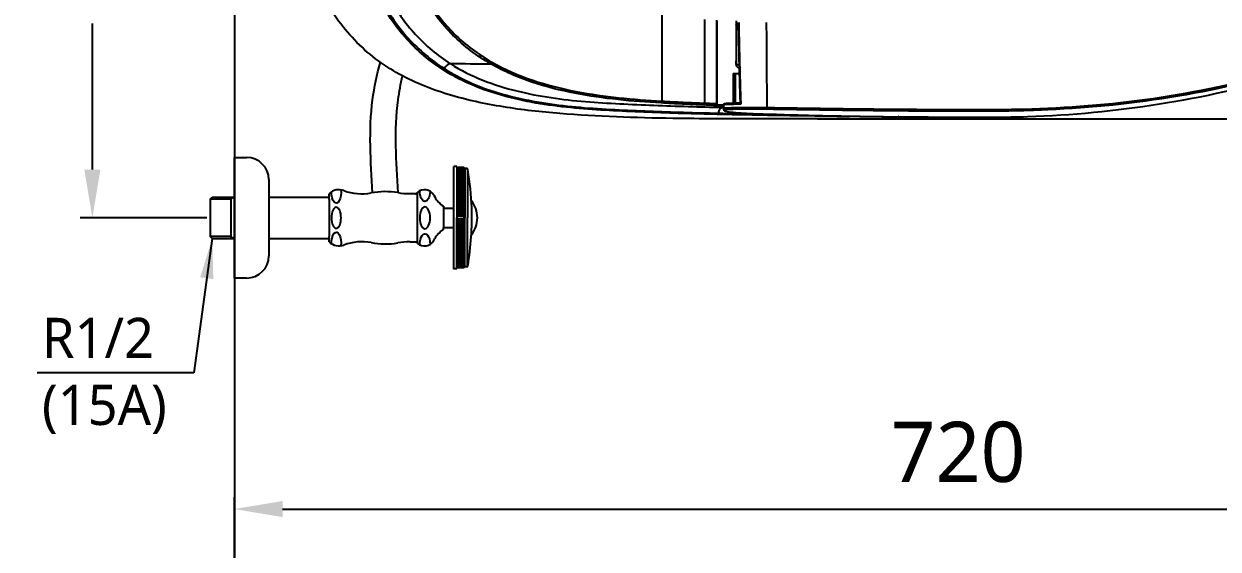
# Model space of a CAD drawing. Extents: x 3267 to 9145, y -61 to 2467.
# Drawn here: x 6405 to 6999, y 1272 to 1533 of the extents above; entities that cross this region are included whole.
import ezdxf

# ---------------------------------------------------------------- set-up
doc = ezdxf.new("R2010")
doc.units = 0
doc.header["$LTSCALE"] = 20
doc.header["$MEASUREMENT"] = 0
doc.layers.get('0').update_dxf_attribs({"linetype": 'CONTINUOUS'})
doc.layers.get('DEFPOINTS').update_dxf_attribs({"linetype": 'CONTINUOUS'})
for name, color, linetype in [('1', 7, 'CONTINUOUS'), ('2', 2, 'CONTINUOUS'), ('4', 4, 'CONTINUOUS'), ('6', 6, 'CONTINUOUS')]:
    doc.layers.add(name, color=color, linetype=linetype)
doc.styles.add('ROMANS', font='NanumGothic.ttf', dxfattribs={"height": 10.144927})
doc.styles.get("Standard").update_dxf_attribs({"font": 'NanumGothic.ttf'})
doc.dimstyles.get("Standard").update_dxf_attribs({"dimtxt": 2.7, "dimasz": 2.5, "dimexe": 1.5, "dimexo": 1.5, "dimgap": 1.5, "dimtad": 1, "dimdec": 0, "dimlfac": 10, "dimzin": 0, "dimdsep": 46, "dimtxsty": 'Standard', "dimcen": 0, "dimclrt": 2, "dimadec": 0, "dimazin": 0, "dimtfac": 1, "dimtdec": 0, "dimtmove": 0, "dimatfit": 3, "dimfxl": 0, "dimtolj": 1, "dimtzin": 0, "dimarcsym": 0})

# ---------------------------------------------------------------- blocks, each defined once
blk = doc.blocks.new('*D18')
at = {"color": 3, "lineweight": -2}
for p, q in [((6510.15, 1203.87), (6510.15, 1297.78)), ((7230.15, 1065.22), (7230.15, 1297.78)), ((6534.15, 1291.78), (7206.15, 1291.78))]:
    blk.add_line(p, q, dxfattribs=at)
at = {"color": 3}
for points in [[(6534.15, 1295.78), (6534.15, 1287.78), (6510.15, 1291.78)], [(7206.15, 1295.78), (7206.15, 1287.78), (7230.15, 1291.78)]]:
    blk.add_solid(points, dxfattribs=at)
at = {"layer": 'DEFPOINTS', "color": 0}
for p in [(7230.15, 1291.78), (6510.15, 1202.07), (7230.15, 1063.42)]:
    blk.add_point(p, dxfattribs=at)
at = {"color": 2, "insert": (6870.15, 1320.04), "char_height": 30, "attachment_point": 5}
blk.add_mtext('\\A1;{\\fNanumGothic|b0|i0|c129|p50;720}', dxfattribs=at)
blk = doc.blocks.new('*D21')
at = {"color": 3, "lineweight": -2}
for p, q in [((6510.32, 1686.73), (6433.54, 1686.73)), ((6439.54, 1662.73), (6439.54, 1590.06)), ((6439.54, 1460.73), (6439.54, 1533.4)), ((6496.48, 1436.73), (6433.54, 1436.73))]:
    blk.add_line(p, q, dxfattribs=at)
at = {"color": 3}
for points in [[(6435.54, 1662.73), (6443.54, 1662.73), (6439.54, 1686.73)], [(6435.54, 1460.73), (6443.54, 1460.73), (6439.54, 1436.73)]]:
    blk.add_solid(points, dxfattribs=at)
at = {"layer": 'DEFPOINTS', "color": 0}
for p in [(6512.12, 1686.73), (6439.54, 1436.73), (6498.28, 1436.73)]:
    blk.add_point(p, dxfattribs=at)
at = {"color": 2, "insert": (6439.54, 1561.73), "char_height": 30, "attachment_point": 5}
blk.add_mtext('\\A1;{\\fNanumGothic|b0|i0|c129|p50;250}', dxfattribs=at)
blk = doc.blocks.new('*D25')
at = {"color": 3, "lineweight": -2}
for p, q in [((6811.15, 1885.13), (7349.19, 1885.13)), ((7343.19, 1861.13), (7343.19, 1713.75)), ((7343.19, 1509.93), (7343.19, 1657.31)), ((6800.14, 1485.93), (7349.19, 1485.93))]:
    blk.add_line(p, q, dxfattribs=at)
at = {"color": 3}
for points in [[(7339.19, 1861.13), (7347.19, 1861.13), (7343.19, 1885.13)], [(7339.19, 1509.93), (7347.19, 1509.93), (7343.19, 1485.93)]]:
    blk.add_solid(points, dxfattribs=at)
at = {"layer": 'DEFPOINTS', "color": 0}
for p in [(6809.35, 1885.13), (6798.34, 1485.93), (7343.19, 1485.93)]:
    blk.add_point(p, dxfattribs=at)
at = {"color": 2, "insert": (7343.19, 1685.53), "char_height": 30, "attachment_point": 5}
blk.add_mtext('\\A1;{\\fNanumGothic|b0|i0|c0|p50;400}', dxfattribs=at)

msp = doc.modelspace()

# ---------------------------------------------------------------- linework, layer by layer
at = {"layer": '1', "color": 0, "linetype": 'Continuous'}
for p, q in [((6759.74, 1532.85), (6759.74, 1532.85)), ((6759.74, 1514.85), (6759.74, 1512.97)), ((6759.74, 1514.85), (6759.74, 1514.85)), ((6758.24, 1508.53), (6758.24, 1493.71)), ((6758.24, 1508.53), (6759.39, 1508.53)), ((6759.39, 1493.52), (6759.39, 1508.53)), ((6759.39, 1508.53), (6761.46, 1508.53)), ((6753.38, 1492.45), (6753.38, 1490.95))]:
    msp.add_line(p, q, dxfattribs=at)
for centre, major_axis, ratio, start_param, end_param in [((6743.68, 1493.88), (0.039, 0.999), 0.419701, 3.158248, 4.656488), ((6748.93, 1493.61), (0.842, 0.539), 0.999869, 4.114012, 5.713433), ((6749.26, 1493.14), (0.775, 0.632), 0.999905, 4.005887, 5.599177), ((6754.38, 1490.95), (-1, 0.02), 0.999469, 0.020314, 1.588796), ((6754.39, 1491.38), (-1, 0.02), 0.99947, 0.020334, 1.589155), ((6774.56, 1491.76), (0.017, 1), 0.443476, 3.178529, 4.629434), ((6750.3, 1489.21), (-0.022, -1), 0.481756, 0.038237, 1.154036), ((6781.92, 1488.63), (-0.015, -1), 0.445343, 0.038349, 1.129943), ((6781.92, 1488.63), (0.02, 1), 0.526618, 3.181984, 4.187186), ((6788.04, 1488.53), (0.015, 1), 0.437994, 3.180031, 4.120084), ((6832.23, 1487.88), (0.015, 1), 0.369102, 3.182149, 3.832085), ((6839.78, 1487.48), (0.52, 0.854), 0.997245, 3.688131, 5.25748)]:
    msp.add_ellipse(centre, major_axis=major_axis, ratio=ratio, start_param=start_param, end_param=end_param, dxfattribs=at)
for points, knots in [([(6769.98, 1485.93), (6756.08, 1485.94), (6742.17, 1486), (6709.52, 1486.5), (6690.78, 1487.06), (6662.7, 1489.38), (6653.32, 1490.43), (6634.76, 1493.43), (6625.58, 1495.38), (6607.57, 1500.87), (6598.78, 1504.43), (6582.57, 1513.77), (6575.01, 1519.71), (6565.52, 1529.98), (6562.63, 1533.64), (6557.34, 1541.4), (6554.93, 1545.51), (6548.55, 1558.06), (6545.29, 1566.81), (6540.01, 1584.79), (6537.99, 1594.02), (6534.81, 1612.41), (6533.63, 1621.62), (6530.88, 1649.31), (6530.13, 1667.84), (6530.18, 1704.96), (6530.99, 1723.63), (6533.89, 1751.51), (6535.12, 1760.76), (6538.43, 1779.14), (6540.52, 1788.31), (6545.95, 1806.08), (6549.29, 1814.71), (6555.79, 1827.05), (6558.24, 1831.09), (6563.68, 1838.78), (6566.64, 1842.39), (6576.32, 1852.48), (6583.96, 1858.25), (6600.33, 1867.32), (6609.17, 1870.76), (6627.13, 1876.04), (6636.22, 1877.91), (6654.55, 1880.78), (6663.78, 1881.78), (6691.6, 1884.03), (6710.28, 1884.57), (6742.75, 1885.06), (6756.57, 1885.11), (6772.4, 1885.12)], [0, 0, 0, 0, 0.054995, 0.054995, 0.129163, 0.129163, 0.166246, 0.166246, 0.20333, 0.20333, 0.240414, 0.240414, 0.277498, 0.277498, 0.296039, 0.296039, 0.314581, 0.314581, 0.351665, 0.351665, 0.388749, 0.388749, 0.425833, 0.425833, 0.5, 0.5, 0.574167, 0.574167, 0.611251, 0.611251, 0.648335, 0.648335, 0.685419, 0.685419, 0.703961, 0.703961, 0.722502, 0.722502, 0.759586, 0.759586, 0.79667, 0.79667, 0.833754, 0.833754, 0.870837, 0.870837, 0.945005, 0.945005, 1, 1, 1, 1]), ([(6722.69, 1876.24), (6722.69, 1874.79), (6722.69, 1873.34), (6722.69, 1863.03), (6722.69, 1854.17), (6722.69, 1827.57), (6722.69, 1809.83), (6722.69, 1774.33), (6722.69, 1756.57), (6722.69, 1721.05), (6722.69, 1703.29), (6722.69, 1667.76), (6722.69, 1650), (6722.69, 1614.48), (6722.69, 1596.73), (6722.69, 1561.23), (6722.69, 1543.48), (6722.69, 1515.43), (6722.69, 1505.12), (6722.69, 1494.81)], [0, 0, 0, 0, 0.011429, 0.011429, 0.081225, 0.081225, 0.220815, 0.220815, 0.360405, 0.360405, 0.499996, 0.499996, 0.639586, 0.639586, 0.779177, 0.779177, 0.918767, 0.918767, 1, 1, 1, 1]), ([(6613.82, 1510.54), (6610.59, 1512.61), (6607.49, 1514.89), (6601.54, 1519.89), (6598.69, 1522.63), (6590.79, 1531.31), (6586.27, 1537.83), (6578.6, 1551.94), (6575.54, 1559.33), (6570.46, 1574.55), (6568.43, 1582.4), (6563.47, 1605.92), (6561.55, 1621.75), (6558.86, 1653.5), (6558.29, 1669.45), (6558.29, 1701.47), (6558.85, 1717.5), (6561.55, 1749.27), (6563.47, 1765.08), (6568.4, 1788.52), (6570.4, 1796.31), (6575.5, 1811.62), (6578.56, 1819.01), (6586.15, 1833.02), (6590.75, 1839.68), (6601.31, 1851.31), (6607.35, 1856.37), (6613.82, 1860.51)], [0, 0, 0, 0, 0.03125, 0.03125, 0.0625, 0.0625, 0.125, 0.125, 0.1875, 0.1875, 0.25, 0.25, 0.375, 0.375, 0.5, 0.5, 0.625, 0.625, 0.75, 0.75, 0.8125, 0.8125, 0.875, 0.875, 0.9375, 0.9375, 1, 1, 1, 1]), ([(6614.48, 1860.02), (6608.03, 1855.89), (6602.01, 1850.85), (6591.51, 1839.3), (6586.92, 1832.66), (6579.34, 1818.67), (6576.29, 1811.3), (6571.21, 1796.08), (6569.2, 1788.26), (6564.27, 1764.84), (6562.34, 1749.07), (6559.64, 1717.4), (6559.07, 1701.47), (6559.08, 1669.49), (6559.65, 1653.54), (6562.36, 1621.83), (6564.29, 1606.04), (6569.25, 1582.58), (6571.27, 1574.77), (6576.34, 1559.63), (6579.39, 1552.27), (6587.02, 1538.24), (6591.54, 1531.71), (6602.03, 1520.19), (6608.05, 1515.15), (6614.48, 1511.03)], [0, 0, 0, 0, 0.0625, 0.0625, 0.125, 0.125, 0.1875, 0.1875, 0.25, 0.25, 0.375, 0.375, 0.5, 0.5, 0.625, 0.625, 0.75, 0.75, 0.8125, 0.8125, 0.875, 0.875, 0.9375, 0.9375, 1, 1, 1, 1]), ([(6617.52, 1857.55), (6615.96, 1856.55), (6614.37, 1855.47), (6611.33, 1853.25), (6609.84, 1852.08), (6605.49, 1848.44), (6602.73, 1845.8), (6597.54, 1840.11), (6595.08, 1837.02), (6590.59, 1830.59), (6588.55, 1827.25), (6582.98, 1816.93), (6579.96, 1809.6), (6574.97, 1794.54), (6573.03, 1786.93), (6568.19, 1763.9), (6566.28, 1748.34), (6563.6, 1717.03), (6563.03, 1701.23), (6563.04, 1669.7), (6563.61, 1653.91), (6566.31, 1622.5), (6568.25, 1606.79), (6573.11, 1583.76), (6575.07, 1576.18), (6580.03, 1561.28), (6583.07, 1553.92), (6588.65, 1543.64), (6590.68, 1540.32), (6595.14, 1533.96), (6597.59, 1530.89), (6602.78, 1525.2), (6605.53, 1522.58), (6611.32, 1517.73), (6614.39, 1515.49), (6617.52, 1513.5)], [0, 0, 0, 0, 0.015625, 0.015625, 0.03125, 0.03125, 0.0625, 0.0625, 0.09375, 0.09375, 0.125, 0.125, 0.1875, 0.1875, 0.25, 0.25, 0.375, 0.375, 0.5, 0.5, 0.625, 0.625, 0.75, 0.75, 0.8125, 0.8125, 0.875, 0.875, 0.90625, 0.90625, 0.9375, 0.9375, 0.96875, 0.96875, 1, 1, 1, 1]), ([(6637.62, 1513.38), (6635.93, 1514.36), (6634.21, 1515.41), (6630.91, 1517.58), (6629.31, 1518.71), (6624.61, 1522.27), (6621.64, 1524.84), (6613.27, 1533.18), (6608.37, 1539.66), (6600.45, 1553.42), (6597.29, 1560.83), (6592.2, 1575.9), (6590.26, 1583.55), (6585.49, 1606.72), (6583.69, 1622.46), (6581.18, 1654.12), (6580.69, 1669.92), (6580.69, 1701.51), (6581.2, 1717.29), (6583.09, 1740.94), (6583.87, 1748.81), (6585.89, 1764.55), (6587.14, 1772.41), (6590.36, 1787.93), (6592.33, 1795.6), (6597.46, 1810.66), (6600.6, 1817.93), (6608.49, 1831.56), (6613.38, 1838), (6621.72, 1846.28), (6624.67, 1848.84), (6630.9, 1853.54), (6634.22, 1855.73), (6637.61, 1857.67)], [0, 0, 0, 0, 0.015625, 0.015625, 0.03125, 0.03125, 0.0625, 0.0625, 0.125, 0.125, 0.1875, 0.1875, 0.25, 0.25, 0.375, 0.375, 0.5, 0.5, 0.625, 0.625, 0.6875, 0.6875, 0.75, 0.75, 0.8125, 0.8125, 0.875, 0.875, 0.9375, 0.9375, 0.96875, 0.96875, 1, 1, 1, 1]), ([(6638.2, 1856.87), (6631.36, 1852.96), (6625.13, 1848.3), (6614.05, 1837.31), (6609.18, 1830.89), (6601.35, 1817.31), (6598.24, 1810.07), (6593.14, 1795.08), (6591.19, 1787.44), (6587.98, 1772), (6586.74, 1764.17), (6584.72, 1748.51), (6583.94, 1740.67), (6582.04, 1717.14), (6581.52, 1701.44), (6581.51, 1670), (6582.02, 1654.27), (6584.54, 1622.76), (6586.34, 1607.1), (6591.09, 1584.04), (6593.02, 1576.42), (6598.07, 1561.42), (6601.21, 1554.04), (6609.07, 1540.32), (6613.94, 1533.87), (6625.07, 1522.8), (6631.33, 1518.12), (6638.21, 1514.19)], [0, 0, 0, 0, 0.0625, 0.0625, 0.125, 0.125, 0.1875, 0.1875, 0.25, 0.25, 0.3125, 0.3125, 0.375, 0.375, 0.5, 0.5, 0.625, 0.625, 0.75, 0.75, 0.8125, 0.8125, 0.875, 0.875, 0.9375, 0.9375, 1, 1, 1, 1]), ([(7203.7, 1685.53), (7203.7, 1674.16), (7202.47, 1663.01), (7198.79, 1646.61), (7197.25, 1641.2), (7193.53, 1630.5), (7191.35, 1625.24), (7184.01, 1610.04), (7178.01, 1600.55), (7167.33, 1587.31), (7163.49, 1583.12), (7155.54, 1575.14), (7151.43, 1571.3), (7138.71, 1560.25), (7129.69, 1553.47), (7110.74, 1541.12), (7100.96, 1535.65), (7085.88, 1528.39), (7080.79, 1526.13), (7070.47, 1521.93), (7065.23, 1520.01), (7049.43, 1514.45), (7038.72, 1511.07), (7006.44, 1502.1), (6984.86, 1497.74), (6941.76, 1491.88), (6920.17, 1490.38), (6888.02, 1489.71), (6877.42, 1489.77), (6856.42, 1489.82), (6846.01, 1489.88), (6815.03, 1490.13), (6794.69, 1490.42), (6774.56, 1490.76)], [0, 0, 0, 0, 0.0625, 0.0625, 0.09375, 0.09375, 0.125, 0.125, 0.1875, 0.1875, 0.21875, 0.21875, 0.25, 0.25, 0.3125, 0.3125, 0.375, 0.375, 0.40625, 0.40625, 0.4375, 0.4375, 0.5, 0.5, 0.625, 0.625, 0.75, 0.75, 0.8125, 0.8125, 0.875, 0.875, 1, 1, 1, 1]), ([(6775, 1491.67), (6795.06, 1491.32), (6815.33, 1491.01), (6846.19, 1490.74), (6856.56, 1490.68), (6877.49, 1490.62), (6888.05, 1490.55), (6920.08, 1491.2), (6941.59, 1492.69), (6984.53, 1498.51), (7006.03, 1502.86), (7038.19, 1511.79), (7048.87, 1515.17), (7064.61, 1520.7), (7069.83, 1522.62), (7080.12, 1526.8), (7085.2, 1529.04), (7100.22, 1536.26), (7109.97, 1541.71), (7128.86, 1554), (7137.86, 1560.75), (7150.55, 1571.76), (7154.65, 1575.58), (7162.57, 1583.52), (7166.4, 1587.69), (7177.08, 1600.87), (7183.07, 1610.32), (7190.4, 1625.45), (7192.58, 1630.69), (7196.29, 1641.36), (7197.83, 1646.75), (7201.5, 1663.08), (7202.73, 1674.2), (7202.73, 1685.53)], [0, 0, 0, 0, 0.125, 0.125, 0.1875, 0.1875, 0.25, 0.25, 0.375, 0.375, 0.5, 0.5, 0.5625, 0.5625, 0.59375, 0.59375, 0.625, 0.625, 0.6875, 0.6875, 0.75, 0.75, 0.78125, 0.78125, 0.8125, 0.8125, 0.875, 0.875, 0.90625, 0.90625, 0.9375, 0.9375, 1, 1, 1, 1]), ([(6780.29, 1488.19), (6784.79, 1488.06), (6789.38, 1487.94), (6798.71, 1487.7), (6803.47, 1487.59), (6818.07, 1487.28), (6828.33, 1487.13), (6849.63, 1486.93), (6860.68, 1486.87), (6882.68, 1486.8), (6893.71, 1486.75), (6926.67, 1487.89), (6948.53, 1489.97), (6991.95, 1496.83), (7013.55, 1501.62), (7045.6, 1510.92), (7056.14, 1514.34), (7076.95, 1521.83), (7087.12, 1526.13), (7106.88, 1536.09), (7116.53, 1541.74), (7135.05, 1554.28), (7143.83, 1561.09), (7160.43, 1575.82), (7168.36, 1583.63), (7182.36, 1601.26), (7188.24, 1610.7), (7197.85, 1630.77), (7201.58, 1641.51), (7206.47, 1663.21), (7207.71, 1674.26), (7207.71, 1685.53)], [0, 0, 0, 0, 0.03125, 0.03125, 0.0625, 0.0625, 0.125, 0.125, 0.1875, 0.1875, 0.25, 0.25, 0.375, 0.375, 0.5, 0.5, 0.5625, 0.5625, 0.625, 0.625, 0.6875, 0.6875, 0.75, 0.75, 0.8125, 0.8125, 0.875, 0.875, 0.9375, 0.9375, 1, 1, 1, 1]), ([(6750.26, 1493.14), (6750.26, 1500.14), (6750.26, 1507.14), (6750.26, 1520.97), (6750.26, 1527.8), (6750.26, 1534.62)], [0, 0, 0, 0, 0.506346, 0.506346, 1, 1, 1, 1]), ([(6759.75, 1532.65), (6759.74, 1532.65), (6759.74, 1532.66), (6759.74, 1532.69), (6759.74, 1532.71), (6759.74, 1532.76), (6759.74, 1532.78), (6759.74, 1532.85)], [0, 0, 0, 0, 0.142914, 0.142914, 0.571457, 0.571457, 1, 1, 1, 1]), ([(6759.75, 1532.64), (6759.74, 1532.65), (6759.74, 1532.66), (6759.74, 1532.69), (6759.74, 1532.71), (6759.74, 1532.76), (6759.74, 1532.78), (6759.74, 1532.85)], [0, 0, 0, 0, 0.227746, 0.227746, 0.613873, 0.613873, 1, 1, 1, 1]), ([(6761.87, 1493.79), (6761.77, 1496.73), (6761.69, 1499.66), (6761.51, 1506.01), (6761.43, 1509.42), (6761.18, 1519.88), (6761.03, 1526.93), (6760.9, 1533.99)], [0, 0, 0, 0, 0.219348, 0.219348, 0.474113, 0.474113, 1, 1, 1, 1]), ([(6760.98, 1533.94), (6760.99, 1533.73), (6760.99, 1533.51), (6761.13, 1526.45), (6761.28, 1519.62), (6761.55, 1509.37), (6761.64, 1505.96), (6761.83, 1499.45), (6761.93, 1496.35), (6762.04, 1493.26)], [0, 0, 0, 0, 0.016152, 0.016152, 0.519727, 0.519727, 0.771522, 0.771522, 1, 1, 1, 1]), ([(6759.75, 1515.07), (6759.74, 1515.07), (6759.74, 1515.07), (6759.74, 1515.05), (6759.74, 1515.03), (6759.74, 1515.01), (6759.74, 1514.99), (6759.74, 1514.97), (6759.74, 1514.96), (6759.74, 1514.95), (6759.74, 1514.94), (6759.74, 1514.92), (6759.74, 1514.91), (6759.74, 1514.89), (6759.74, 1514.88), (6759.74, 1514.87), (6759.74, 1514.87), (6759.74, 1514.86), (6759.74, 1514.86), (6759.74, 1514.85)], [0, 0, 0, 0, 0.064703, 0.064703, 0.369501, 0.369501, 0.575074, 0.575074, 0.714752, 0.714752, 0.810865, 0.810865, 0.912681, 0.912681, 0.953289, 0.953289, 0.986654, 0.986654, 1, 1, 1, 1]), ([(6759.75, 1515.06), (6759.74, 1515.05), (6759.74, 1515.03), (6759.74, 1515.01), (6759.74, 1514.99), (6759.74, 1514.97), (6759.74, 1514.96), (6759.74, 1514.94), (6759.74, 1514.94), (6759.74, 1514.92), (6759.74, 1514.91), (6759.74, 1514.89), (6759.74, 1514.88), (6759.74, 1514.87), (6759.74, 1514.87), (6759.74, 1514.86), (6759.74, 1514.86), (6759.74, 1514.85)], [0, 0, 0, 0, 0.302395, 0.302395, 0.530364, 0.530364, 0.684923, 0.684923, 0.790862, 0.790862, 0.901182, 0.901182, 0.945192, 0.945192, 0.981465, 0.981465, 1, 1, 1, 1]), ([(6750.3, 1488.21), (6738.75, 1488.47), (6727.32, 1488.79), (6710.2, 1489.46), (6704.49, 1489.72), (6693.07, 1490.32), (6687.35, 1490.66), (6670.19, 1492.16), (6658.74, 1493.69), (6641.53, 1498.04), (6635.78, 1499.85), (6624.58, 1504.4), (6619.11, 1507.15), (6613.82, 1510.54)], [0, 0, 0, 0, 0.25, 0.25, 0.375, 0.375, 0.5, 0.5, 0.75, 0.75, 0.875, 0.875, 1, 1, 1, 1]), ([(6614.48, 1511.03), (6619.75, 1507.65), (6625.29, 1504.88), (6636.47, 1500.35), (6642.14, 1498.58), (6653.56, 1495.7), (6659.34, 1494.6), (6670.82, 1492.86), (6676.54, 1492.22), (6687.96, 1491.23), (6693.66, 1490.9), (6705.05, 1490.29), (6710.74, 1490.04), (6727.81, 1489.37), (6739.21, 1489.06), (6750.73, 1488.8)], [0, 0, 0, 0, 0.125, 0.125, 0.25, 0.25, 0.375, 0.375, 0.5, 0.5, 0.625, 0.625, 0.75, 0.75, 1, 1, 1, 1]), ([(6617.52, 1513.5), (6622.77, 1510.16), (6628.19, 1507.47), (6639.26, 1503.03), (6644.93, 1501.28), (6662.01, 1497.05), (6673.39, 1495.56), (6690.46, 1494.12), (6696.14, 1493.79), (6707.48, 1493.2), (6713.15, 1492.95), (6730.16, 1492.29), (6741.51, 1491.98), (6752.98, 1491.73)], [0, 0, 0, 0, 0.125, 0.125, 0.25, 0.25, 0.5, 0.5, 0.625, 0.625, 0.75, 0.75, 1, 1, 1, 1]), ([(6722.28, 1493.89), (6708.17, 1494.67), (6693.86, 1495.96), (6672.35, 1500.14), (6665.12, 1501.94), (6651.03, 1506.68), (6644.18, 1509.63), (6637.62, 1513.38)], [0, 0, 0, 0, 0.5, 0.5, 0.75, 0.75, 1, 1, 1, 1]), ([(6638.21, 1514.19), (6644.76, 1510.44), (6651.6, 1507.52), (6665.67, 1502.81), (6672.88, 1501.02), (6694.34, 1496.87), (6708.61, 1495.59), (6722.69, 1494.81)], [0, 0, 0, 0, 0.25, 0.25, 0.5, 0.5, 1, 1, 1, 1]), ([(6759.74, 1513.07), (6759.74, 1513.05), (6759.74, 1513.04), (6759.74, 1513), (6759.74, 1512.99), (6759.74, 1512.97)], [0, 0, 0, 0, 0.554839, 0.554839, 1, 1, 1, 1]), ([(6759.78, 1512.98), (6759.77, 1512.91), (6759.75, 1512.67), (6759.89, 1512.3), (6760.14, 1511.95), (6760.41, 1511.72), (6760.66, 1511.59), (6760.85, 1511.53), (6761, 1511.49), (6761.1, 1511.47), (6761.16, 1511.47), (6761.18, 1511.47)], [0, 0, 0, 0, 0.069182, 0.245647, 0.387796, 0.508892, 0.611414, 0.694884, 0.777447, 0.900659, 1, 1, 1, 1]), ([(6988.99, 1499.74), (6982.18, 1498.4), (6975.35, 1497.21), (6946.98, 1492.79), (6925.31, 1490.77), (6892.62, 1489.71), (6881.69, 1489.78), (6859.88, 1489.85), (6848.95, 1489.92), (6833.06, 1490.07), (6827.85, 1490.13), (6817.63, 1490.29), (6812.6, 1490.38), (6802.87, 1490.58), (6798.19, 1490.7), (6788.98, 1490.93), (6784.45, 1491.05), (6779.99, 1491.17)], [0, 0, 0, 0, 0.095792, 0.095792, 0.397195, 0.397195, 0.547896, 0.547896, 0.698597, 0.698597, 0.773948, 0.773948, 0.849299, 0.849299, 0.924649, 0.924649, 1, 1, 1, 1]), ([(6743.64, 1492.88), (6740.12, 1493.02), (6736.58, 1493.17), (6729.47, 1493.51), (6725.89, 1493.69), (6722.28, 1493.89)], [0, 0, 0, 0, 0.500212, 0.500212, 1, 1, 1, 1]), ([(6722.69, 1494.81), (6722.69, 1494.81), (6722.69, 1494.81), (6726.31, 1494.61), (6729.89, 1494.43), (6737.02, 1494.1), (6740.57, 1493.95), (6744.09, 1493.81)], [0, 0, 0, 0, 0.000003, 0.000003, 0.500044, 0.500044, 1, 1, 1, 1]), ([(6748.9, 1492.61), (6748.88, 1492.63), (6748.38, 1492.67), (6746.54, 1492.76), (6745.21, 1492.82), (6743.64, 1492.88)], [0, 0, 0, 0, 0.5, 0.5, 1, 1, 1, 1]), ([(6744.09, 1493.81), (6745.83, 1493.75), (6747.31, 1493.71), (6749.35, 1493.64), (6749.91, 1493.61), (6749.93, 1493.61)], [0, 0, 0, 0, 0.5, 0.5, 1, 1, 1, 1]), ([(6749.24, 1492.14), (6749.24, 1492.15), (6749.23, 1492.16), (6749.2, 1492.19), (6749.18, 1492.22), (6749.07, 1492.36), (6748.98, 1492.48), (6748.9, 1492.61)], [0, 0, 0, 0, 0.052111, 0.052111, 0.260554, 0.260554, 1, 1, 1, 1]), ([(6762.04, 1493.26), (6759.44, 1493.22), (6757.23, 1493.17), (6754.22, 1493.04), (6753.39, 1492.96), (6753.39, 1492.88)], [0, 0, 0, 0, 0.5, 0.5, 1, 1, 1, 1]), ([(6753.39, 1491.38), (6753.4, 1491.5), (6756.1, 1491.61), (6762.59, 1491.7), (6765.09, 1491.71), (6770.14, 1491.72), (6772.7, 1491.7), (6775, 1491.67)], [0, 0, 0, 0, 0.5, 0.5, 0.75, 0.75, 1, 1, 1, 1]), ([(6757.04, 1493.67), (6756.72, 1493.66), (6755.9, 1493.62), (6754.89, 1493.56), (6754.22, 1493.49), (6753.9, 1493.43), (6753.73, 1493.39), (6753.54, 1493.27), (6753.4, 1493.07), (6753.4, 1492.93), (6753.41, 1492.88)], [0, 0, 0, 0, 0.146809, 0.402944, 0.662919, 0.800154, 0.89631, 0.942678, 0.982057, 1, 1, 1, 1]), ([(6761.81, 1493.79), (6761.78, 1493.79), (6760.97, 1493.78), (6759.56, 1493.75), (6757.98, 1493.71), (6757.25, 1493.68), (6757.04, 1493.67)], [0, 0, 0, 0, 0.01389, 0.420162, 0.82539, 1, 1, 1, 1]), ([(6762.04, 1493.26), (6762.03, 1493.26), (6762.03, 1493.26), (6762.02, 1493.28), (6762, 1493.29), (6761.92, 1493.38), (6761.86, 1493.45), (6761.79, 1493.57), (6761.76, 1493.61), (6761.74, 1493.69), (6761.73, 1493.72), (6761.74, 1493.76), (6761.74, 1493.77), (6761.77, 1493.79), (6761.79, 1493.79), (6761.81, 1493.79)], [0, 0, 0, 0, 0.004491, 0.004491, 0.081293, 0.081293, 0.370534, 0.370534, 0.588023, 0.588023, 0.748905, 0.748905, 0.874195, 0.874195, 1, 1, 1, 1]), ([(6753.8, 1490.13), (6753.84, 1490.1), (6754.01, 1489.98), (6754.18, 1489.89), (6754.33, 1489.84), (6754.39, 1489.82)], [0, 0, 0, 0, 0.164242, 0.677672, 1, 1, 1, 1]), ([(6754.39, 1490.38), (6754.39, 1490.35), (6754.39, 1490.33), (6754.39, 1490.22), (6754.39, 1490.14), (6754.38, 1490.02), (6754.38, 1489.99), (6754.38, 1489.95)], [0, 0, 0, 0, 0.154236, 0.154236, 0.771181, 0.771181, 1, 1, 1, 1]), ([(6774.56, 1490.76), (6772.41, 1490.8), (6770.02, 1490.82), (6765.31, 1490.81), (6762.97, 1490.79), (6756.91, 1490.68), (6754.39, 1490.53), (6754.39, 1490.38)], [0, 0, 0, 0, 0.25, 0.25, 0.5, 0.5, 1, 1, 1, 1]), ([(6754.66, 1489.76), (6754.94, 1489.66), (6755.42, 1489.56), (6757.24, 1489.31), (6758.98, 1489.15), (6763.43, 1488.84), (6766.17, 1488.7), (6769.64, 1488.55), (6769.88, 1488.54), (6770.13, 1488.53)], [0, 0, 0, 0, 0.223382, 0.223382, 0.597677, 0.597677, 0.971972, 0.971972, 1, 1, 1, 1]), ([(6840.79, 1485.86), (6822.04, 1485.92), (6803.28, 1485.93), (6780.35, 1485.93), (6776.17, 1485.93), (6769.98, 1485.93)], [0, 0, 0, 0, 0.817829, 0.817829, 1, 1, 1, 1]), ([(6839.78, 1486.48), (6839.63, 1486.57), (6838.84, 1486.66), (6836.2, 1486.8), (6834.35, 1486.85), (6832.23, 1486.88)], [0, 0, 0, 0, 0.5, 0.5, 1, 1, 1, 1]), ([(6840.79, 1485.86), (6840.75, 1485.89), (6840.71, 1485.92), (6840.5, 1486.05), (6840.33, 1486.15), (6840.03, 1486.33), (6839.91, 1486.41), (6839.78, 1486.48)], [0, 0, 0, 0, 0.124882, 0.124882, 0.624411, 0.624411, 1, 1, 1, 1]), ([(6841.79, 1486.86), (6841.79, 1486.75), (6841.77, 1486.64), (6841.7, 1486.43), (6841.64, 1486.33), (6841.51, 1486.15), (6841.42, 1486.08), (6841.23, 1485.96), (6841.12, 1485.91), (6840.94, 1485.87), (6840.87, 1485.86), (6840.79, 1485.86)], [0, 0, 0, 0, 0.214355, 0.214355, 0.428723, 0.428723, 0.642914, 0.642914, 0.857233, 0.857233, 1, 1, 1, 1])]:
    msp.add_open_spline(points, degree=3, knots=knots, dxfattribs=at)
for points, degree in [([(6744.09, 1493.81), (6744.09, 1507.67), (6744.08, 1521.54), (6744.08, 1535.42)], 3), ([(6749.9, 1535.13), (6749.91, 1521.28), (6749.92, 1507.43), (6749.93, 1493.61)], 3), ([(6759.75, 1534.8), (6759.75, 1523.9), (6759.75, 1512.99)], 2), ([(6774.73, 1533.95), (6774.81, 1519.84), (6774.9, 1505.74), (6775, 1491.67)], 3), ([(6759.74, 1513.07), (6759.74, 1514.85)], 1), ([(6613.82, 1510.54), (6613.96, 1510.5), (6614.23, 1510.71), (6614.48, 1511.03)], 3), ([(6617.52, 1513.5), (6616.79, 1513.47), (6615.56, 1512.47), (6614.48, 1511.03)], 3), ([(6617.52, 1513.5), (6624.22, 1513.46), (6630.92, 1513.42), (6637.62, 1513.38)], 3), ([(6638.21, 1514.19), (6637.98, 1513.79), (6637.72, 1513.44), (6637.62, 1513.38)], 3), ([(6759.74, 1512.98), (6759.73, 1513.01), (6760.25, 1513.04), (6761.24, 1513.07)], 3), ([(6759.75, 1512.97), (6759.74, 1512.97), (6759.74, 1512.97), (6759.74, 1512.97)], 3), ([(6761.24, 1511.49), (6761.23, 1511.48), (6761.26, 1511.47), (6761.33, 1511.46)], 3), ([(6722.69, 1494.81), (6722.65, 1494.32), (6722.46, 1493.89), (6722.28, 1493.89)], 3), ([(6749.25, 1492.13), (6749.25, 1492.14), (6749.24, 1492.14), (6749.24, 1492.14)], 3), ([(6753.38, 1491.84), (6750.79, 1491.95), (6749.41, 1492.05), (6749.25, 1492.13)], 3), ([(6749.93, 1493.61), (6750.04, 1493.43), (6750.15, 1493.28), (6750.26, 1493.14)], 3), ([(6750.26, 1493.14), (6750.32, 1493.07), (6751.34, 1492.98), (6753.33, 1492.88)], 3), ([(6752.98, 1491.73), (6752.06, 1491.73), (6751.15, 1490.54), (6750.73, 1488.8)], 3), ([(6752.98, 1491.73), (6753.11, 1491.72), (6753.25, 1491.72), (6753.38, 1491.72)], 3), ([(6753.39, 1492.88), (6753.39, 1492.74), (6753.39, 1492.6), (6753.38, 1492.45)], 3), ([(6753.38, 1490.95), (6753.39, 1491.09), (6753.39, 1491.23), (6753.39, 1491.38)], 3), ([(6753.39, 1491.38), (6753.39, 1491.88), (6753.39, 1492.38), (6753.39, 1492.88)], 3), ([(6770.23, 1487.82), (6763.54, 1487.94), (6756.9, 1488.07), (6750.3, 1488.21)], 3), ([(6750.73, 1488.8), (6757.18, 1488.66), (6763.67, 1488.53), (6770.19, 1488.41)], 3), ([(6754.38, 1489.95), (6754.38, 1489.89), (6754.47, 1489.82), (6754.66, 1489.76)], 3), ([(6770.13, 1488.53), (6774.64, 1488.35), (6777.35, 1488.27), (6780.29, 1488.19)], 3), ([(6770.19, 1488.41), (6775.56, 1488.31), (6778.93, 1488.26), (6782.32, 1488.2)], 3), ([(6781.92, 1487.63), (6778.68, 1487.68), (6775.45, 1487.73), (6770.23, 1487.82)], 3), ([(6788.04, 1487.53), (6785.94, 1487.56), (6783.9, 1487.59), (6781.92, 1487.63)], 3), ([(6832.23, 1486.88), (6817.22, 1487.11), (6802.51, 1487.31), (6788.04, 1487.53)], 3), ([(6832.6, 1490.09), (6832.6, 1490.28), (6832.6, 1490.48), (6832.6, 1490.67)], 3), ([(6840.78, 1490.57), (6840.78, 1490.38), (6840.78, 1490.2), (6840.78, 1490.01)], 3), ([(6841.54, 1487.02), (6841.63, 1486.96), (6841.71, 1486.91), (6841.79, 1486.86)], 3), ([(6841.79, 1490.56), (6841.79, 1490)], 1)]:
    msp.add_open_spline(points, degree=degree, dxfattribs=at)
at = {"layer": '4'}
for p, q in [((6510.15, 1466.73), (6516.15, 1466.73)), ((6510.15, 1406.73), (6510.15, 1466.73)), ((6620.78, 1462.23), (6619.28, 1462.23)), ((6619.28, 1461.23), (6619.28, 1462.23)), ((6619.28, 1436.73), (6619.28, 1461.23)), ((6620.78, 1462.03), (6620.78, 1462.23)), ((6620.78, 1462.03), (6620.78, 1436.73)), ((6624.28, 1461.32), (6620.78, 1461.32)), ((6624.28, 1461.73), (6621.08, 1461.73)), ((6624.78, 1461.23), (6624.28, 1461.73)), ((6624.28, 1461.73), (6624.28, 1436.73)), ((6625.6, 1461.23), (6624.78, 1461.23)), ((6624.78, 1461.23), (6624.78, 1436.73)), ((6527.28, 1455.73), (6527.28, 1417.73)), ((6624.28, 1460.32), (6620.78, 1460.32)), ((6624.28, 1459.32), (6620.78, 1459.32)), ((6624.28, 1458.32), (6620.78, 1458.32)), ((6624.28, 1457.32), (6620.78, 1457.32)), ((6624.28, 1456.32), (6620.78, 1456.32)), ((6624.28, 1455.32), (6620.78, 1455.32)), ((6626.19, 1460.73), (6626.19, 1436.73)), ((6601.19, 1448.73), (6601.19, 1449.45)), ((6624.28, 1454.32), (6620.78, 1454.32)), ((6624.28, 1453.32), (6620.78, 1453.32)), ((6624.28, 1452.32), (6620.78, 1452.32)), ((6624.28, 1451.32), (6620.78, 1451.32)), ((6624.28, 1450.32), (6620.78, 1450.32)), ((6624.28, 1449.32), (6620.78, 1449.32)), ((6498.15, 1445.98), (6499.15, 1446.98)), ((6508.65, 1445.98), (6498.15, 1445.98)), ((6498.28, 1427.48), (6498.28, 1445.98)), ((6499.15, 1446.98), (6510.15, 1446.98)), ((6508.65, 1426.48), (6508.65, 1446.98)), ((6508.65, 1445.98), (6509.65, 1446.98)), ((6510.15, 1446.37), (6510.15, 1427.1)), ((6527.28, 1446.98), (6557.28, 1446.98)), ((6557.28, 1445.98), (6557.28, 1448.73)), ((6557.28, 1445.98), (6557.28, 1427.48)), ((6597.56, 1448.76), (6601.19, 1448.76)), ((6600.28, 1448.73), (6601.19, 1448.73)), ((6601.19, 1424.73), (6601.19, 1448.73)), ((6609.3, 1448.05), (6609.86, 1447.1)), ((6624.28, 1448.32), (6620.78, 1448.32)), ((6624.28, 1447.32), (6620.78, 1447.32)), ((6624.28, 1446.32), (6620.78, 1446.32)), ((6624.28, 1445.32), (6620.78, 1445.32)), ((6624.28, 1444.32), (6620.78, 1444.32)), ((6614.19, 1442.46), (6614.19, 1441.48)), ((6614.19, 1441.48), (6614.19, 1431.98)), ((6614.19, 1441.48), (6619.28, 1441.48)), ((6624.28, 1443.32), (6620.78, 1443.32)), ((6624.28, 1442.32), (6620.78, 1442.32)), ((6624.28, 1441.32), (6620.78, 1441.32)), ((6624.28, 1440.32), (6620.78, 1440.32)), ((6624.28, 1439.32), (6620.78, 1439.32)), ((6624.28, 1438.32), (6620.78, 1438.32)), ((6614.19, 1431.98), (6619.28, 1431.98)), ((6614.19, 1431), (6614.19, 1431.98)), ((6619.28, 1411.23), (6619.28, 1436.73)), ((6624.28, 1437.32), (6620.78, 1437.32)), ((6620.78, 1411.43), (6620.78, 1436.73)), ((6624.28, 1436.14), (6620.78, 1436.14)), ((6624.28, 1435.14), (6620.78, 1435.14)), ((6624.28, 1434.14), (6620.78, 1434.14)), ((6624.28, 1433.14), (6620.78, 1433.14)), ((6624.28, 1432.14), (6620.78, 1432.14)), ((6624.28, 1411.73), (6624.28, 1436.73)), ((6624.78, 1412.23), (6624.78, 1436.73)), ((6626.19, 1412.73), (6626.19, 1436.73)), ((6499.15, 1426.48), (6498.15, 1427.48)), ((6508.65, 1427.48), (6498.15, 1427.48)), ((6499.15, 1426.48), (6510.15, 1426.48)), ((6509.65, 1426.48), (6508.65, 1427.48)), ((6527.28, 1426.48), (6557.28, 1426.48)), ((6557.28, 1424.73), (6557.28, 1427.48)), ((6557.28, 1426.48), (6557.28, 1426.3)), ((6557.28, 1424.73), (6557.28, 1426.3)), ((6609.3, 1425.41), (6609.86, 1426.37)), ((6624.28, 1431.14), (6620.78, 1431.14)), ((6624.28, 1430.14), (6620.78, 1430.14)), ((6624.28, 1429.14), (6620.78, 1429.14)), ((6624.28, 1428.14), (6620.78, 1428.14)), ((6624.28, 1427.14), (6620.78, 1427.14)), ((6624.28, 1426.14), (6620.78, 1426.14)), ((6597.56, 1424.73), (6601.19, 1424.73)), ((6601.19, 1424.01), (6601.19, 1424.73)), ((6624.28, 1425.14), (6620.78, 1425.14)), ((6624.28, 1424.14), (6620.78, 1424.14)), ((6624.28, 1423.14), (6620.78, 1423.14)), ((6624.28, 1422.14), (6620.78, 1422.14)), ((6624.28, 1421.14), (6620.78, 1421.14)), ((6624.28, 1420.14), (6620.78, 1420.14)), ((6624.28, 1419.17), (6620.78, 1419.17)), ((6624.28, 1418.17), (6620.78, 1418.17)), ((6624.28, 1417.17), (6620.78, 1417.17)), ((6624.28, 1416.17), (6620.78, 1416.17)), ((6624.28, 1415.17), (6620.78, 1415.17)), ((6624.28, 1414.17), (6620.78, 1414.17)), ((6620.78, 1411.26), (6619.28, 1411.26)), ((6624.28, 1413.17), (6620.78, 1413.17)), ((6624.28, 1412.17), (6620.78, 1412.17)), ((6624.28, 1411.76), (6621.08, 1411.76)), ((6624.78, 1412.26), (6624.28, 1411.76)), ((6625.6, 1412.26), (6624.78, 1412.26)), ((6516.15, 1406.73), (6510.15, 1406.73))]:
    msp.add_line(p, q, dxfattribs=at)
for centre, radius, start, end in [((6516.15, 1455.73), 11, 89.35263, 90), ((6516.28, 1455.73), 11, 0, 90), ((6621.08, 1462.03), 0.3, 180, 270), ((6625.6, 1460.53), 0.7, 9.49341, 90), ((6483.28, 1436.73), 145, 1.94314, 9.49341), ((6562.18, 1443.74), 7, 69.03386, 134.51294), ((6573.57, 1473.49), 24.83, 249.03386, 280.73728), ((6585.28, 1411.76), 38, 80.69517, 100.73727), ((6604.66, 1445.38), 5.36, 30, 130.43057), ((6597.56, 1486.76), 38, 260.69518, 270), ((6621.98, 1454.1), 14, 210, 236.19018), ((6617.02, 1436.69), 14, 0.24727, 38.21407), ((6483.28, 1436.73), 145, 350.50659, 1.94314), ((6617.02, 1436.81), 14, 321.78593, 359.75273), ((6621.98, 1419.37), 14, 123.80982, 150), ((6562.18, 1429.73), 7, 225.5, 290.96614), ((6573.57, 1400), 24.83, 79.26272, 110.96614), ((6585.28, 1461.73), 38, 259.26273, 279.30483), ((6597.56, 1386.73), 38, 90, 99.30482), ((6604.66, 1428.09), 5.36, 229.56943, 330), ((6516.28, 1417.73), 11, 270, 0), ((6621.08, 1411.46), 0.3, 90, 180), ((6625.6, 1412.96), 0.7, 270, 350.50659), ((6516.15, 1417.73), 11, 270, 270.64737)]:
    msp.add_arc(centre, radius, start, end, dxfattribs=at)
at = {"layer": '4', "extrusion": (0, 0, -1)}
for centre, major_axis, ratio, start_param, end_param in [((6560.84, 1449.24), (0, -5.22), 0.46009, 4.433611, 7.934688), ((6604.96, 1450.32), (0, -5.4), 0.478204, 4.79078, 7.834251), ((6560.84, 1424.32), (0, -5.22), 0.46009, 1.472186, 5.009627), ((6604.96, 1423.41), (0, -5.4), 0.478204, 1.540108, 4.68362)]:
    msp.add_ellipse(centre, major_axis=major_axis, ratio=ratio, start_param=start_param, end_param=end_param, dxfattribs=at)
for centre, major_axis, ratio in [((6560.84, 1436.73), (0, -5.22), 0.46009), ((6604.96, 1436.73), (0, -5.4), 0.478204)]:
    msp.add_ellipse(centre, major_axis=major_axis, ratio=ratio, dxfattribs=at)
at = {"layer": '4'}
for points, knots in [([(6578.93, 1449.23), (6577.93, 1464.8), (6576.53, 1486.87), (6581.1, 1507.99), (6582.81, 1514.15)], [0, 0, 0, 0, 46.247919, 65.542595, 65.542595, 65.542595, 65.542595]), ([(6591.63, 1449.23), (6590.63, 1464.8), (6589.38, 1484.5), (6592.89, 1503.44), (6593.79, 1507.38)], [0, 0, 0, 0, 46.247919, 58.493108, 58.493108, 58.493108, 58.493108])]:
    msp.add_open_spline(points, degree=3, knots=knots, dxfattribs=at)
at = {"layer": '6'}
msp.add_lwpolyline([(7510.15, 2211.77), (6510.15, 2211.77), (6510.15, 286.73), (8437.65, 286.73), (8437.65, 1311.73)], dxfattribs=at)

# ---------------------------------------------------------------- texts
at = {"layer": '2', "insert": (6414.47, 1358.08), "char_height": 20, "attachment_point": 4, "style": 'ROMANS'}
msp.add_mtext('R1/2\\P(15A)', dxfattribs=at)

# ---------------------------------------------------------------- dimensions: what is measured, and where the dimension line sits
for base, p1, p2, text, picture, middle in [((7343.19, 1485.93), (6809.35, 1885.13), (6798.34, 1485.93), '{\\fNanumGothic|b0|i0|c0|p50;400}', '*D25', (7343.19, 1685.53)), ((6439.54, 1436.73), (6512.12, 1686.73), (6498.28, 1436.73), '{\\fNanumGothic|b0|i0|c129|p50;<>}', '*D21', (6439.54, 1561.73))]:
    dim = msp.add_linear_dim(base=base, p1=p1, p2=p2, angle=90, text=text, dimstyle='Standard', override={"dimscale": 1.2, "dimtxt": 25, "dimasz": 20, "dimexe": 5, "dimgap": 10, "dimtih": 1, "dimtoh": 1, "dimlfac": 1, "dimzin": 12, "dimclrd": 3, "dimclre": 3, "dimazin": 2, "dimarcsym": 1})
    dim.commit()
    dim.dimension.update_dxf_attribs({"geometry": picture, "text_midpoint": middle})
dim = msp.add_linear_dim(base=(7230.15, 1291.78), p1=(6510.15, 1202.07), p2=(7230.15, 1063.42), text='{\\fNanumGothic|b0|i0|c129|p50;<>}', dimstyle='Standard', override={"dimscale": 1.2, "dimtxt": 25, "dimasz": 20, "dimexe": 5, "dimgap": 10, "dimtih": 1, "dimtoh": 1, "dimlfac": 1, "dimzin": 12, "dimclrd": 3, "dimclre": 3, "dimazin": 2, "dimarcsym": 1})
dim.commit()
dim.dimension.update_dxf_attribs({"geometry": '*D18', "text_midpoint": (6870.15, 1291.78), "dimtype": 160})

# ---------------------------------------------------------------- leaders
msp.add_leader([(6499.15, 1426.48), (6489.96, 1359.61), (6412.06, 1359.61)], dimstyle='Standard', override={"dimtxt": 20, "dimasz": 20, "dimexe": 5, "dimgap": 10, "dimtad": 0, "dimlfac": 1, "dimzin": 12, "dimclrd": 3, "dimclre": 3, "dimazin": 2, "dimarcsym": 1})

doc.saveas('drawing.dxf')
